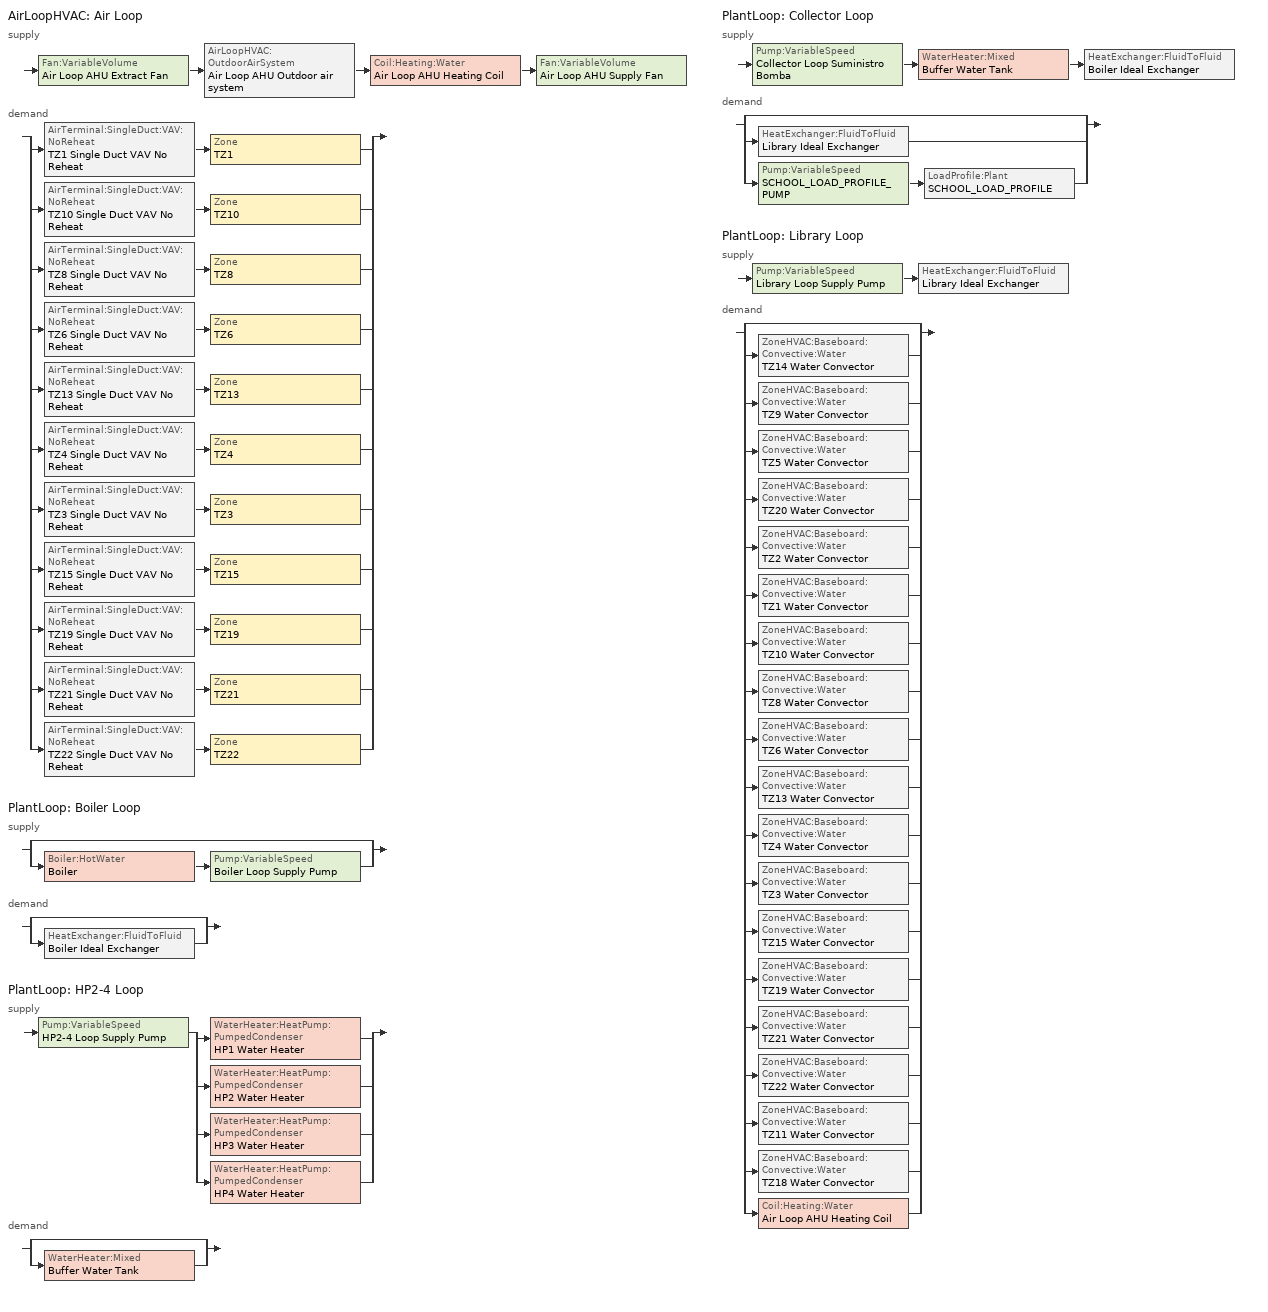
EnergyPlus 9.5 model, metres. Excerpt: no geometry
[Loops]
AirLoopHVAC 'Air Loop'
 supply: Fan:VariableVolume 'Air Loop AHU Extract Fan' > AirLoopHVAC:OutdoorAirSystem 'Air Loop AHU Outdoor air system' > Coil:Heating:Water 'Air Loop AHU Heating Coil' > Fan:VariableVolume 'Air Loop AHU Supply Fan'
 demand: split
  | AirTerminal:SingleDuct:VAV:NoReheat 'TZ1 Single Duct VAV No Reheat' > Zone 'TZ1'
  | AirTerminal:SingleDuct:VAV:NoReheat 'TZ10 Single Duct VAV No Reheat' > Zone 'TZ10'
  | AirTerminal:SingleDuct:VAV:NoReheat 'TZ8 Single Duct VAV No Reheat' > Zone 'TZ8'
  | AirTerminal:SingleDuct:VAV:NoReheat 'TZ6 Single Duct VAV No Reheat' > Zone 'TZ6'
  | AirTerminal:SingleDuct:VAV:NoReheat 'TZ13 Single Duct VAV No Reheat' > Zone 'TZ13'
  | AirTerminal:SingleDuct:VAV:NoReheat 'TZ4 Single Duct VAV No Reheat' > Zone 'TZ4'
  | AirTerminal:SingleDuct:VAV:NoReheat 'TZ3 Single Duct VAV No Reheat' > Zone 'TZ3'
  | AirTerminal:SingleDuct:VAV:NoReheat 'TZ15 Single Duct VAV No Reheat' > Zone 'TZ15'
  | AirTerminal:SingleDuct:VAV:NoReheat 'TZ19 Single Duct VAV No Reheat' > Zone 'TZ19'
  | AirTerminal:SingleDuct:VAV:NoReheat 'TZ21 Single Duct VAV No Reheat' > Zone 'TZ21'
  | AirTerminal:SingleDuct:VAV:NoReheat 'TZ22 Single Duct VAV No Reheat' > Zone 'TZ22'
PlantLoop 'Boiler Loop'
 supply: split
  | bypass
  | Boiler:HotWater 'Boiler' > Pump:VariableSpeed 'Boiler Loop Supply Pump'
 demand: split
  | bypass
  | HeatExchanger:FluidToFluid 'Boiler Ideal Exchanger'
PlantLoop 'HP2-4 Loop'
 supply: Pump:VariableSpeed 'HP2-4 Loop Supply Pump' > split
  | WaterHeater:HeatPump:PumpedCondenser 'HP1 Water Heater'
  | WaterHeater:HeatPump:PumpedCondenser 'HP2 Water Heater'
  | WaterHeater:HeatPump:PumpedCondenser 'HP3 Water Heater'
  | WaterHeater:HeatPump:PumpedCondenser 'HP4 Water Heater'
 demand: split
  | bypass
  | WaterHeater:Mixed 'Buffer Water Tank'
PlantLoop 'Collector Loop'
 supply: Pump:VariableSpeed 'Collector Loop Suministro Bomba' > WaterHeater:Mixed 'Buffer Water Tank' > HeatExchanger:FluidToFluid 'Boiler Ideal Exchanger'
 demand: split
  | bypass
  | HeatExchanger:FluidToFluid 'Library Ideal Exchanger'
  | Pump:VariableSpeed 'SCHOOL_LOAD_PROFILE_PUMP' > LoadProfile:Plant 'SCHOOL_LOAD_PROFILE'
PlantLoop 'Library Loop'
 supply: Pump:VariableSpeed 'Library Loop Supply Pump' > HeatExchanger:FluidToFluid 'Library Ideal Exchanger'
 demand: split
  | bypass
  | ZoneHVAC:Baseboard:Convective:Water 'TZ14 Water Convector'
  | ZoneHVAC:Baseboard:Convective:Water 'TZ9 Water Convector'
  | ZoneHVAC:Baseboard:Convective:Water 'TZ5 Water Convector'
  | ZoneHVAC:Baseboard:Convective:Water 'TZ20 Water Convector'
  | ZoneHVAC:Baseboard:Convective:Water 'TZ2 Water Convector'
  | ZoneHVAC:Baseboard:Convective:Water 'TZ1 Water Convector'
  | ZoneHVAC:Baseboard:Convective:Water 'TZ10 Water Convector'
  | ZoneHVAC:Baseboard:Convective:Water 'TZ8 Water Convector'
  | ZoneHVAC:Baseboard:Convective:Water 'TZ6 Water Convector'
  | ZoneHVAC:Baseboard:Convective:Water 'TZ13 Water Convector'
  | ZoneHVAC:Baseboard:Convective:Water 'TZ4 Water Convector'
  | ZoneHVAC:Baseboard:Convective:Water 'TZ3 Water Convector'
  | ZoneHVAC:Baseboard:Convective:Water 'TZ15 Water Convector'
  | ZoneHVAC:Baseboard:Convective:Water 'TZ19 Water Convector'
  | ZoneHVAC:Baseboard:Convective:Water 'TZ21 Water Convector'
  | ZoneHVAC:Baseboard:Convective:Water 'TZ22 Water Convector'
  | ZoneHVAC:Baseboard:Convective:Water 'TZ11 Water Convector'
  | ZoneHVAC:Baseboard:Convective:Water 'TZ18 Water Convector'
  | Coil:Heating:Water 'Air Loop AHU Heating Coil'
[DesignSpecification:OutdoorAir] Outdoor Air Method=Flow/Area; Outdoor Air Flow per Person {m3/s-person}=0.0125; Outdoor Air Flow per Zone Floor Area {m3/s-m2}=0.00083; Outdoor Air Flow Air Changes per Hour {1/hr}=0; Outdoor Air Schedule=On 24/7
Name | Outdoor Air Flow per Zone {m3/s}
TZ10 Design Specification Outdoor Air Object | 0.17703
TZ13 Design Specification Outdoor Air Object | 0.178246
TZ15 Design Specification Outdoor Air Object | 0.178238
TZ19 Design Specification Outdoor Air Object | 0.17702
TZ21 Design Specification Outdoor Air Object | 0.11349
TZ22 Design Specification Outdoor Air Object | 0.836188
TZ14 Design Specification Outdoor Air Object | 0.057807
TZ20 Design Specification Outdoor Air Object | 0.058206
[DesignSpecification:ZoneAirDistribution] Zone Air Distribution Effectiveness in Cooling Mode=1; Zone Air Distribution Effectiveness in Heating Mode=1; Zone Secondary Recirculation Fraction=0
TZ10 Design Specification Zone Air Distribution Object; TZ13 Design Specification Zone Air Distribution Object; TZ15 Design Specification Zone Air Distribution Object; TZ19 Design Specification Zone Air Distribution Object; TZ21 Design Specification Zone Air Distribution Object; TZ22 Design Specification Zone Air Distribution Object; TZ14 Design Specification Zone Air Distribution Object; TZ20 Design Specification Zone Air Distribution Object
[Sizing:Zone] Zone Cooling Design Supply Air Temperature Input Method=SupplyAirTemperature; Zone Cooling Design Supply Air Temperature Difference {deltaC}=10; Zone Heating Design Supply Air Temperature Input Method=SupplyAirTemperature; Zone Heating Design Supply Air Temperature Difference {deltaC}=10; Zone Cooling Design Supply Air Humidity Ratio {kgWater/kgDryAir}=0.009; Zone Heating Design Supply Air Humidity Ratio {kgWater/kgDryAir}=0.004; Zone Heating Sizing Factor=1.25; Zone Cooling Sizing Factor=1.15; Cooling Design Air Flow Method=DesignDay; Cooling Design Air Flow Rate {m3/s}=0; Cooling Minimum Air Flow per Zone Floor Area {m3/s-m2}=0.00076; Cooling Minimum Air Flow {m3/s}=0; Cooling Minimum Air Flow Fraction=0; Heating Design Air Flow Method=DesignDay; Heating Design Air Flow Rate {m3/s}=0; Heating Maximum Air Flow per Zone Floor Area {m3/s-m2}=0.00203; Heating Maximum Air Flow {m3/s}=0.14158; Heating Maximum Air Flow Fraction=0.3; Dedicated Outdoor Air System Control Strategy=NeutralSupplyAir
Name | Zone Cooling Design Supply Air Temperature {C} | Zone Heating Design Supply Air Temperature {C} | Design Specification Outdoor Air Object | Design Specification Zone Air Distribution Object | Account for Dedicated Outdoor Air System | Dedicated Outdoor Air Low Setpoint Temperature for Design {C} | Dedicated Outdoor Air High Setpoint Temperature for Design {C}
TZ10 | 12.12 | 32.56 | TZ10 Design Specification Outdoor Air Object | TZ10 Design Specification Zone Air Distribution Object | Yes | 0 | 20.26
TZ13 | 12.12 | 32.56 | TZ13 Design Specification Outdoor Air Object | TZ13 Design Specification Zone Air Distribution Object | Yes | 0 | 20.26
TZ15 | 12.12 | 32.56 | TZ15 Design Specification Outdoor Air Object | TZ15 Design Specification Zone Air Distribution Object | Yes | 0 | 20.26
TZ19 | 12.12 | 32.56 | TZ19 Design Specification Outdoor Air Object | TZ19 Design Specification Zone Air Distribution Object | Yes | 0 | 20.26
TZ21 | 12.12 | 32.56 | TZ21 Design Specification Outdoor Air Object | TZ21 Design Specification Zone Air Distribution Object | Yes | 0 | 20.26
TZ22 | 12.12 | 32.56 | TZ22 Design Specification Outdoor Air Object | TZ22 Design Specification Zone Air Distribution Object | Yes | 0 | 20.26
TZ14 | 14 | 43.59 | TZ14 Design Specification Outdoor Air Object | TZ14 Design Specification Zone Air Distribution Object | No | autosize | autosize
TZ20 | 14 | 43.59 | TZ20 Design Specification Outdoor Air Object | TZ20 Design Specification Zone Air Distribution Object | No | autosize | autosize
TZ11; TZ18 | 14 | 43.59 | TZ10 Design Specification Outdoor Air Object | TZ10 Design Specification Zone Air Distribution Object | No | autosize | autosize
[Sizing:System]
Air Loop: Type of Load to Size On=VentilationRequirement; Design Outdoor Air Flow Rate {m3/s}=2.4; Central Heating Maximum System Air Flow Ratio=1; Preheat Design Temperature {C}=5; Preheat Design Humidity Ratio {kgWater/kgDryAir}=0.008; Precool Design Temperature {C}=11; Precool Design Humidity Ratio {kgWater/kgDryAir}=0.008; Central Cooling Design Supply Air Temperature {C}=12.12; Central Heating Design Supply Air Temperature {C}=32.56; Type of Zone Sum to Use=Coincident; 100% Outdoor Air in Cooling=No; 100% Outdoor Air in Heating=No; Central Cooling Design Supply Air Humidity Ratio {kgWater/kgDryAir}=0.008; Central Heating Design Supply Air Humidity Ratio {kgWater/kgDryAir}=0.008; Cooling Supply Air Flow Rate Method=Designday; Heating Supply Air Flow Rate Method=Designday; System Outdoor Air Method=ZoneSum; Zone Maximum Outdoor Air Fraction=1; Cooling Design Capacity Method=CoolingDesignCapacity; Cooling Design Capacity {W}=autosize; Heating Design Capacity Method=HeatingDesignCapacity; Heating Design Capacity {W}=autosize; Central Cooling Capacity Control Method=OnOff
[Sizing:Plant] Loop Type=Heating
Name | Design Loop Exit Temperature {C} | Loop Design Temperature Difference {deltaC}
Boiler Loop | 70 | 20
HP2-4 Loop | 67.8 | 4.57
Collector Loop | 72.85 | 8.56
Library Loop | 72.77 | 5.75
[ZoneControl:Thermostat]
Name | Zone or ZoneList | Control Type Schedule | Control 1
TZ10 Thermostat | TZ10 | Zone Control Type Sched | TZ10 Dual SP
TZ13 Thermostat | TZ13 | Zone Control Type Sched | TZ13 Dual SP
TZ14 Thermostat | TZ14 | Zone Control Type Sched | TZ14 Dual SP
TZ15 Thermostat | TZ15 | Zone Control Type Sched | TZ15 Dual SP
TZ19 Thermostat | TZ19 | Zone Control Type Sched | TZ19 Dual SP
TZ20 Thermostat | TZ20 | Zone Control Type Sched | TZ20 Dual SP
TZ21 Thermostat | TZ21 | Zone Control Type Sched | TZ21 Dual SP
TZ22 Thermostat | TZ22 | Zone Control Type Sched | TZ22 Dual SP
TZ11 Thermostat | TZ11 | Zone Control Type Sched | TZ11 Dual SP
TZ18 Thermostat | TZ18 | Control type schedule: Always 4 | TZ18 Dual SP
[ThermostatSetpoint:DualSetpoint]
Name | Heating Setpoint Temperature Schedule | Cooling Setpoint Temperature Schedule
TZ10 Dual SP | TZ10_Tsp_room | TZ10_Tsp_room
TZ13 Dual SP | TZ13_Tsp_room | TZ13_Tsp_room
TZ14 Dual SP | TZ14_Tsp_room | TZ14_Tsp_room
TZ15 Dual SP | TZ15_Tsp_room | TZ15_Tsp_room
TZ19 Dual SP | TZ19_Tsp_room | TZ19_Tsp_room
TZ20 Dual SP | TZ20_Tsp_room | TZ20_Tsp_room
TZ21 Dual SP | TZ21_Tsp_room | TZ21_Tsp_room
TZ22 Dual SP | TZ22_Tsp_room | TZ22_Tsp_room
TZ11 Dual SP | TZ11_Tsp_room | TZ11_Tsp_room
TZ18 Dual SP | TZ18_Tsp_room | TZ18_Tsp_room
[ZoneHVAC:Baseboard:Convective:Water] Availability Schedule=On 24/7; Heating Design Capacity Method=HeatingDesignCapacity; Convergence Tolerance=0.01
Name | Heating Design Capacity {W} | U-Factor Times Area Value {W/K} | Maximum Water Flow Rate {m3/s}
TZ14 Water Convector; TZ9 Water Convector; TZ5 Water Convector; TZ20 Water Convector; TZ2 Water Convector | 1600 | 170 | 0.0001258
TZ1 Water Convector; TZ10 Water Convector; TZ8 Water Convector; TZ6 Water Convector; TZ13 Water Convector; TZ4 Water Convector; TZ3 Water Convector; TZ15 Water Convector; TZ19 Water Convector | 2700 | 600 | 8.26e-05
TZ21 Water Convector | 1200 | 180 | 7.28e-05
TZ22 Water Convector | 18197 | 2500 | 0.00027
TZ11 Water Convector; TZ18 Water Convector | 1200 | 180 | 0.00012
[AirTerminal:SingleDuct:VAV:NoReheat] Availability Schedule=On 24/7; Zone Minimum Air Flow Input Method=Constant; Constant Minimum Air Flow Fraction=0; Fixed Minimum Air Flow Rate {m3/s}=0.1
Name | Maximum Air Flow Rate {m3/s}
TZ1 Single Duct VAV No Reheat | 1.412
TZ10 Single Duct VAV No Reheat | 1.459
TZ8 Single Duct VAV No Reheat | 1.501
TZ6 Single Duct VAV No Reheat; TZ21 Single Duct VAV No Reheat | 1.517
TZ13 Single Duct VAV No Reheat | 1.528
TZ4 Single Duct VAV No Reheat | 1.499
TZ3 Single Duct VAV No Reheat | 1.486
TZ15 Single Duct VAV No Reheat | 1.575
TZ19 Single Duct VAV No Reheat | 1.498
TZ22 Single Duct VAV No Reheat | 0.95636
[Zone equipment]
TZ1: TZ1 Water Convector, TZ1 Single Duct VAV No Reheat
TZ10: TZ10 Water Convector, TZ10 Single Duct VAV No Reheat
TZ8: TZ8 Water Convector, TZ8 Single Duct VAV No Reheat
TZ6: TZ6 Water Convector, TZ6 Single Duct VAV No Reheat
TZ13: TZ13 Water Convector, TZ13 Single Duct VAV No Reheat
TZ4: TZ4 Water Convector, TZ4 Single Duct VAV No Reheat
TZ3: TZ3 Water Convector, TZ3 Single Duct VAV No Reheat
TZ15: TZ15 Water Convector, TZ15 Single Duct VAV No Reheat
TZ19: TZ19 Water Convector, TZ19 Single Duct VAV No Reheat
TZ21: TZ21 Water Convector, TZ21 Single Duct VAV No Reheat
TZ22: TZ22 Water Convector, TZ22 Single Duct VAV No Reheat
TZ14: TZ14 Water Convector
TZ9: TZ9 Water Convector
TZ5: TZ5 Water Convector
TZ20: TZ20 Water Convector
TZ2: TZ2 Water Convector
TZ11: TZ11 Water Convector
TZ18: TZ18 Water Convector
[Fan:VariableVolume] Availability Schedule=On 24/7; Fan Total Efficiency=0.7; Maximum Flow Rate {m3/s}=2.364; Fan Power Minimum Flow Rate Input Method=Fraction; Fan Power Minimum Flow Fraction=0; Fan Power Minimum Air Flow Rate {m3/s}=0; Motor Efficiency=0.9; Motor In Airstream Fraction=1; Fan Power Coefficient 1=0.350712; Fan Power Coefficient 2=0.308505; Fan Power Coefficient 3=-0.541374; Fan Power Coefficient 4=0.871988; Fan Power Coefficient 5=0
Name | Pressure Rise {Pa}
Air Loop AHU Extract Fan | 60
Air Loop AHU Supply Fan | 76
[Fan:OnOff] Availability Schedule=On 24/7; Fan Total Efficiency=0.7; Pressure Rise {Pa}=0; Maximum Flow Rate {m3/s}=autosize; Motor Efficiency=0.9; Motor In Airstream Fraction=1; Fan Power Ratio Function of Speed Ratio Curve=DefaultFanPowerRatioCurve; Fan Efficiency Ratio Function of Speed Ratio Curve=DefaultFanEffRatioCurve
HP3 Water Heater Ventilador de Impulsion; HP4 Water Heater Ventilador de Impulsion; HP2 Water Heater Ventilador de Impulsion; HP1 Water Heater Ventilador de Impulsion
[Coil:Heating:Water]
Air Loop AHU Heating Coil: Availability Schedule=On 24/7; U-Factor Times Area Value {W/K}=800; Maximum Water Flow Rate {m3/s}=0.00012; Performance Input Method=UFactorTimesAreaAndDesignWaterFlowRate; Rated Capacity {W}=27500; Rated Inlet Water Temperature {C}=60; Rated Inlet Air Temperature {C}=16; Rated Outlet Water Temperature {C}=50; Rated Outlet Air Temperature {C}=35; Rated Ratio for Air and Water Convection=0.5
[Coil:WaterHeating:AirToWaterHeatPump:Pumped] Rated COP {W/W}=4.3; Rated Sensible Heat Ratio=0.7875; Rated Evaporator Inlet Air Dry-Bulb Temperature {C}=10; Rated Evaporator Inlet Air Wet-Bulb Temperature {C}=8; Rated Condenser Inlet Water Temperature {C}=35; Rated Evaporator Air Flow Rate {m3/s}=3; Rated Condenser Water Flow Rate {m3/s}=0.0175; Evaporator Fan Power Included in Rated COP=Yes; Condenser Pump Power Included in Rated COP=Yes; Condenser Pump Heat Included in Rated Heating Capacity and Rated COP=Yes; Condenser Water Pump Power {W}=0; Fraction of Condenser Pump Heat to Water=0.2; Crankcase Heater Capacity {W}=100; Maximum Ambient Temperature for Crankcase Heater Operation {C}=5; Evaporator Air Temperature Type for Curve Objects=DryBulbTemperature; Heating Capacity Function of Temperature Curve=AWK 47 CAPFT 10C temp ref; Heating COP Function of Temperature Curve=AWK 47 COPFT 10C ref temp; Part Load Fraction Correlation Curve=HPWHPLFFPLR
Name | Rated Heating Capacity {W}
HP3 Water Heater Bateria de Agua Caliente con Bomba de Calor; HP4 Water Heater Bateria de Agua Caliente con Bomba de Calor; HP2 Water Heater Bateria de Agua Caliente con Bomba de Calor | 50752
HP1 Water Heater Bateria de Agua Caliente con Bomba de Calor | 5.08E+04
[HeatExchanger:AirToAir:SensibleAndLatent]
Air Loop AHU Heat Recovery Device: Availability Schedule=On 24/7; Nominal Supply Air Flow Rate {m3/s}=autosize; Sensible Effectiveness at 100% Heating Air Flow=0.85; Latent Effectiveness at 100% Heating Air Flow=0.85; Sensible Effectiveness at 75% Heating Air Flow=0.85; Latent Effectiveness at 75% Heating Air Flow=0.85; Sensible Effectiveness at 100% Cooling Air Flow=0.75; Latent Effectiveness at 100% Cooling Air Flow=0.75; Sensible Effectiveness at 75% Cooling Air Flow=0.75; Latent Effectiveness at 75% Cooling Air Flow=0.75; Nominal Electric Power {W}=0; Supply Air Outlet Temperature Control=No; Heat Exchanger Type=Rotary; Frost Control Type=None; Threshold Temperature {C}=1.7; Initial Defrost Time Fraction=0.167; Rate of Defrost Time Fraction Increase {1/K}=0.024; Economizer Lockout=Yes
[Controller:WaterCoil]
Air Loop AHU Heating Coil Controller: Control Variable=Temperature; Action=Normal; Actuator Variable=Flow; Controller Convergence Tolerance {deltaC}=autosize; Maximum Actuated Flow {m3/s}=0.00012; Minimum Actuated Flow {m3/s}=0
[Controller:OutdoorAir]
Air Loop AHU Outdoor Air Controller: Minimum Outdoor Air Flow Rate {m3/s}=1.228; Maximum Outdoor Air Flow Rate {m3/s}=2.364; Economizer Control Type=NoEconomizer; Economizer Control Action Type=ModulateFlow; Lockout Type=NoLockout; Minimum Limit Type=FixedMinimum; High Humidity Control=No; High Humidity Outdoor Air Flow Ratio=1; Control High Indoor Humidity Based on Outdoor Humidity Ratio=Yes; Heat Recovery Bypass Control Type=BypassWhenWithinEconomizerLimits
[AirLoopHVAC]
Air Loop: Design Supply Air Flow Rate {m3/s}=2.364
[Pump:VariableSpeed] Design Power Consumption {W}=autosize; Motor Efficiency=0.9; Fraction of Motor Inefficiencies to Fluid Stream=0; Coefficient 1 of the Part Load Performance Curve=0; Coefficient 2 of the Part Load Performance Curve=1; Coefficient 3 of the Part Load Performance Curve=0; Coefficient 4 of the Part Load Performance Curve=0; Design Minimum Flow Rate {m3/s}=0; Pump Control Type=Intermittent
Name | Design Maximum Flow Rate {m3/s} | Design Pump Head {Pa}
Boiler Loop Supply Pump | autosize | 20000
HP2-4 Loop Supply Pump | 0.576974 | 100000
Collector Loop Suministro Bomba; SCHOOL_LOAD_PROFILE_PUMP | 0.0048928 | 98063.83
Library Loop Supply Pump | 0.000991 | 39225.53
[LoadProfile:Plant]
SCHOOL_LOAD_PROFILE: Load Schedule=SCHOOL_LOADPROFILE_HEAT; Peak Flow Rate {m3/s}=0.0048928; Flow Rate Fraction Schedule=On
[Boiler:HotWater]
Boiler: Fuel Type=NaturalGas; Nominal Capacity {W}=457400; Nominal Thermal Efficiency=0.971; Efficiency Curve Temperature Evaluation Variable=LeavingBoiler; Normalized Boiler Efficiency Curve=CondensingBoilerEff; Design Water Flow Rate {m3/s}=0.00366; Minimum Part Load Ratio=0; Maximum Part Load Ratio=1; Optimum Part Load Ratio=1; Water Outlet Upper Temperature Limit {C}=99; Boiler Flow Mode=NotModulated; Parasitic Electric Load {W}=0; Sizing Factor=1
[HeatExchanger:FluidToFluid] Availability Schedule=On 24/7; Loop Demand Side Design Flow Rate {m3/s}=autosize; Loop Supply Side Design Flow Rate {m3/s}=autosize; Heat Exchange Model Type=Ideal; Heat Exchanger U-Factor Times Area Value {W/K}=autosize; Minimum Temperature Difference to Activate Heat Exchanger {deltaC}=0; Heat Transfer Metering End Use Type=LoopToLoop; Component Override Cooling Control Temperature Mode=Loop; Sizing Factor=1
Name | Control Type
Boiler Ideal Exchanger | HeatingSetpointModulated
Library Ideal Exchanger | UncontrolledOn
[WaterHeater:Mixed] Deadband Temperature Difference {deltaC}=0.01; Maximum Temperature Limit {C}=80; Heater Control Type=Cycle; Heater Maximum Capacity {W}=0; Heater Minimum Capacity {W}=0; Heater Fuel Type=Electricity; Heater Thermal Efficiency=0.8; Ambient Temperature Indicator=Schedule; Ambient Temperature Schedule=Water heater ambient temperature schedule: Always 20.00; Off Cycle Loss Fraction to Zone=1; On Cycle Loss Coefficient to Ambient Temperature {W/K}=0; On Cycle Loss Fraction to Zone=1; Peak Use Flow Rate {m3/s}=0; Use Side Effectiveness=1; Source Side Effectiveness=1; Source Side Flow Control Mode=IndirectHeatPrimarySetpoint
Name | Tank Volume {m3} | Setpoint Temperature Schedule | Off Cycle Loss Coefficient to Ambient Temperature {W/K} | Use Side Design Flow Rate {m3/s} | Source Side Design Flow Rate {m3/s} | Indirect Water Heating Recovery Time {hr} | Indirect Alternate Setpoint Temperature Schedule
Buffer Water Tank | 1.5 | BUFFER_TEMP | 200 | autosize | 0.5 | 0.04 | MIXER_TEMP
HP3 Water Heater Calentador de Agua | 0.04 | Heating control temperature schedule: Always 8.00 | 800 | 0.001533 | autosize | 0.0175 | HP3_TEMP
HP4 Water Heater Calentador de Agua | 0.04 | Heating control temperature schedule: Always 8.00 | 850 | 0.001533 | autosize | 0.0175 | HP4_TEMP
HP2 Water Heater Calentador de Agua | 0.04 | Heating control temperature schedule: Always 8.00 | 900 | 1.53E-03 | autosize | 0.0175 | HP2_TEMP
HP1 Water Heater Calentador de Agua | 0.04 | Heating control temperature schedule: Always 8.00 | 750 | 0.001533 | autosize | 0.0175 | HP1_TEMP
[WaterHeater:Sizing] Design Mode=PeakDraw; Number of Bedrooms=4; Number of Bathrooms=2; Storage Capacity per Person {m3/person}=0.2; Recovery Capacity per Person {m3/hr-person}=0.2; Storage Capacity per Floor Area {m3/m2}=0.02; Recovery Capacity per Floor Area {m3/hr-m2}=0.02; Number of Units=4; Storage Capacity per Unit {m3}=0.2; Recovery Capacity PerUnit {m3/hr}=0.2; Storage Capacity per Collector Area {m3/m2}=0.2; Height Aspect Ratio=1
Name | Time Storage Can Meet Peak Draw {hr} | Time for Tank Recovery {hr} | Nominal Tank Volume for Autosizing Plant Connections {m3}
Buffer Water Tank | 1 | 0.04 | 1.5
HP3 Water Heater Calentador de Agua; HP4 Water Heater Calentador de Agua; HP2 Water Heater Calentador de Agua; HP1 Water Heater Calentador de Agua | 0.5 | 0.0175 | 0.04
[WaterHeater:HeatPump:PumpedCondenser] Dead Band Temperature Difference {deltaC}=0.001; Condenser Water Flow Rate {m3/s}=autocalculate; Evaporator Air Flow Rate {m3/s}=autocalculate; Inlet Air Configuration=OutdoorAirOnly; Minimum Inlet Air Temperature for Compressor Operation {C}=-5; Maximum Inlet Air Temperature for Compressor Operation {C}=40; Compressor Location=Outdoors; Fan Placement=DrawThrough; On Cycle Parasitic Electric Load {W}=0; Off Cycle Parasitic Electric Load {W}=0; Parasitic Heat Rejection Location=Outdoors; Tank Element Control Logic=Simultaneous; Control Sensor 1 Height In Stratified Tank {m}=0; Control Sensor 1 Weight=0; Control Sensor 2 Height In Stratified Tank {m}=0
Name | Availability Schedule | Compressor Setpoint Temperature Schedule | Tank | DX Coil | Fan
HP3 Water Heater | HP3_AVAILABILITY | HP3_TEMP | HP3 Water Heater Calentador de Agua | HP3 Water Heater Bateria de Agua Caliente con Bomba de Calor | HP3 Water Heater Ventilador de Impulsion
HP4 Water Heater | HP4_AVAILABILITY | HP4_TEMP | HP4 Water Heater Calentador de Agua | HP4 Water Heater Bateria de Agua Caliente con Bomba de Calor | HP4 Water Heater Ventilador de Impulsion
HP2 Water Heater | HP2_AVAILABILITY | HP2_TEMP | HP2 Water Heater Calentador de Agua | HP2 Water Heater Bateria de Agua Caliente con Bomba de Calor | HP2 Water Heater Ventilador de Impulsion
HP1 Water Heater | HP1_AVAILABILITY | HP1_TEMP | HP1 Water Heater Calentador de Agua | HP1 Water Heater Bateria de Agua Caliente con Bomba de Calor | HP1 Water Heater Ventilador de Impulsion
[PlantLoop] Fluid Type=Water; Minimum Loop Flow Rate {m3/s}=0; Load Distribution Scheme=SequentialLoad; Plant Loop Demand Calculation Scheme=SingleSetpoint; Pressure Simulation Type=None
Name | Plant Equipment Operation Scheme | Maximum Loop Temperature {C} | Minimum Loop Temperature {C} | Maximum Loop Flow Rate {m3/s} | Plant Loop Volume {m3} | Common Pipe Simulation
Boiler Loop | Boiler Loop Operation | 99 | 10 | autosize | 0.533 | None
HP2-4 Loop | HP2-4 Loop Operation | 80 | 0 | 0.576974 | 0.5 | None
Collector Loop | Collector Loop Operacion | 80 | 0 | 0.0048928 | 0.8 | CommonPipe
Library Loop | Library Loop Operation | 80 | 0 | 0.000991 | 0.4 | None
[PlantEquipmentList]
Boiler Loop Scheme 1 Range 1 Equipment List: Boiler
HP2-4 Loop Scheme 1 Range 1 Equipment List: HP1 Water Heater, HP2 Water Heater, HP3 Water Heater, HP4 Water Heater
Collector Loop Scheme 1 Range 1 Equipment List: Buffer Water Tank, Boiler Ideal Exchanger
Library Loop Scheme 1 Range 1 Equipment List: Library Ideal Exchanger
[PlantEquipmentOperation:HeatingLoad] Load Range 1 Lower Limit {W}=0; Load Range 1 Upper Limit {W}=1e+15
Name | Range 1 Equipment List
Boiler Loop Scheme 1 | Boiler Loop Scheme 1 Range 1 Equipment List
HP2-4 Loop Scheme 1 | HP2-4 Loop Scheme 1 Range 1 Equipment List
Collector Loop Scheme 1 | Collector Loop Scheme 1 Range 1 Equipment List
Library Loop Scheme 1 | Library Loop Scheme 1 Range 1 Equipment List
[PlantEquipmentOperationSchemes]
Name | Control Scheme 1 | Control Scheme 1 Schedule
Boiler Loop Operation | Boiler Loop Scheme 1 | Off 24/7
HP2-4 Loop Operation | HP2-4 Loop Scheme 1 | On 24/7
Collector Loop Operacion | Collector Loop Scheme 1 | On 24/7
Library Loop Operation | Library Loop Scheme 1 | On 24/7
[EnergyManagementSystem:Sensor]
Boiler_en: Output:Variable or Output:Meter Index Key=Boiler; Output:Variable or Output:Meter=Boiler NaturalGas Energy
[EnergyManagementSystem:Actuator] Actuated Component Type=Plant Component WaterHeater:HeatPump:PumpedCondenser; Actuated Component Control Type=On/Off Supervisory
Name | Actuated Component Unique
HP1Component | HP1 WATER HEATER
HP2Component | HP2 WATER HEATER
HP3Component | HP3 WATER HEATER
HP4Component | HP4 WATER HEATER
[SetpointManager:MixedAir]
Air Loop AHU Heating Coil Mixed Air Manager: Control Variable=Temperature; Setpoint Node or NodeList=Air Loop AHU Heating Coil Air Outlet Node
[ExternalInterface:FunctionalMockupUnitExport:From:Variable]
Name | Output:Variable Index Key | Output:Variable | FMU Variable
 | TZ10 | Zone Thermostat Heating Setpoint Temperature | Z10_T_Thermostat_sp_out
 | TZ10 | Zone Air Temperature | Z10_T
 | TZ10 | Zone Air Relative Humidity | Z10_RH
 | TZ11 | Zone Thermostat Heating Setpoint Temperature | Z11_T_Thermostat_sp_out
 | TZ11 | Zone Air Temperature | Z11_T
 | TZ11 | Zone Air Relative Humidity | Z11_RH
 | TZ13 | Zone Thermostat Heating Setpoint Temperature | Z13_T_Thermostat_sp_out
 | TZ13 | Zone Air Temperature | Z13_T
 | TZ13 | Zone Air Relative Humidity | Z13_RH
 | TZ14 | Zone Thermostat Heating Setpoint Temperature | Z14_T_Thermostat_sp_out
 | TZ14 | Zone Air Temperature | Z14_T
 | TZ14 | Zone Air Relative Humidity | Z14_RH
 | TZ15 | Zone Thermostat Heating Setpoint Temperature | Z15_T_Thermostat_sp_out
 | TZ15 | Zone Air Temperature | Z15_T
 | TZ15 | Zone Air Relative Humidity | Z15_RH
 | TZ18 | Zone Thermostat Heating Setpoint Temperature | Z18_T_Thermostat_sp_out
 | TZ18 | Zone Air Temperature | Z18_T
 | TZ18 | Zone Air Relative Humidity | Z18_RH
 | TZ19 | Zone Thermostat Heating Setpoint Temperature | Z19_T_Thermostat_sp_out
 | TZ19 | Zone Air Temperature | Z19_T
 | TZ19 | Zone Air Relative Humidity | Z19_RH
 | TZ20 | Zone Thermostat Heating Setpoint Temperature | Z20_T_Thermostat_sp_out
 | TZ20 | Zone Air Temperature | Z20_T
 | TZ20 | Zone Air Relative Humidity | Z20_RH
 | TZ21 | Zone Thermostat Heating Setpoint Temperature | Z21_T_Thermostat_sp_out
 | TZ21 | Zone Air Temperature | Z21_T
 | TZ21 | Zone Air Relative Humidity | Z21_RH
 | TZ22 | Zone Thermostat Heating Setpoint Temperature | Z22_T_Thermostat_sp_out
 | TZ22 | Zone Air Temperature | Z22_T
 | TZ22 | Zone Air Relative Humidity | Z22_RH
 | Boiler | Boiler NaturalGas Rate | Bd_Pw_boiler
[Schedule:Compact]
On; On 24/7; HP1_AVAILABILITY; HP2_AVAILABILITY; HP3_AVAILABILITY; HP4_AVAILABILITY: Through: 12/31, For: AllDays, Until: 24:00, 1
Off 24/7; SCHOOL_LOADPROFILE_HEAT: Through: 12/31, For: AllDays, Until: 24:00, 0
Control type schedule: Always 4; Zone Control Type Sched: Through: 12/31, For: AllDays, Until: 24:00, 4
Water heater ambient temperature schedule: Always 20.00: Through: 12/31, For: AllDays, Until: 24:00, 20
Heating control temperature schedule: Always 8.00: Through: 12/31, For: AllDays, Until: 24:00, 8
BUFFER_TEMP: Through: 12/31, For: AllDays, Until: 9:00, 18.2, Until: 22:00, 66.5, Until: 24:00, 18.2
MIXER_TEMP: Through: 12/31, For: AllDays, Until: 9:00, 21.66, Until: 22:00, 53.46, Until: 24:00, 21.66
HP1_TEMP: Through: 12/31, For: AllDays, Until: 9:00, 6, Until: 22:00, 74, Until: 24:00, 6
HP2_TEMP: Through: 12/31, For: AllDays, Until: 9:00, 6, Until: 22:00, 62, Until: 24:00, 6
HP3_TEMP; HP4_TEMP: Through: 12/31, For: AllDays, Until: 9:00, 6, Until: 22:00, 60, Until: 24:00, 6
[Curve:Quadratic]
HPWHPLFFPLR: Coefficient1 Constant=0.75; Coefficient2 x=0.25; Coefficient3 x**2=0; Minimum Value of x=0; Maximum Value of x=1; Input Unit Type for X=Dimensionless; Output Unit Type=Dimensionless
[Curve:Cubic]
DefaultFanEffRatioCurve: Coefficient1 Constant=0.338568; Coefficient2 x=1.72644; Coefficient3 x**2=-1.4928; Coefficient4 x**3=0.427762; Minimum Value of x=0.5; Maximum Value of x=1.5; Minimum Curve Output=0.3; Maximum Curve Output=1
[Curve:Exponent]
DefaultFanPowerRatioCurve: Coefficient1 Constant=0; Coefficient2 Constant=1; Coefficient3 Constant=3; Minimum Value of x=0; Maximum Value of x=1.5; Minimum Curve Output=0.01; Maximum Curve Output=1.5
[Curve:Biquadratic]
Name | Coefficient1 Constant | Coefficient2 x | Coefficient3 x**2 | Coefficient4 y | Coefficient5 y**2 | Coefficient6 x*y | Minimum Value of x | Maximum Value of x | Minimum Value of y | Maximum Value of y | Input Unit Type for X | Input Unit Type for Y | Output Unit Type
CondensingBoilerEff | 1.12497 | 0.0149639 | -0.0259983 | 0 | -1.40464e-06 | -0.00153624 | 0.1 | 1 | 30 | 85
AWK 47 CAPFT 10C temp ref | 0.71059 | 0.0180814 | 0.000250611 | 0.000839972 | -9.13096e-07 | -2.88401e-06 | -20 | 20 | 35 | 65 | Temperature | Temperature | Dimensionless
AWK 47 COPFT 10C ref temp | 1.30197 | 0.034475 | 0.000294165 | -0.0198181 | 9.40054e-05 | -0.000392034 | -20 | 20 | 35 | 65 | Temperature | Temperature | Dimensionless
